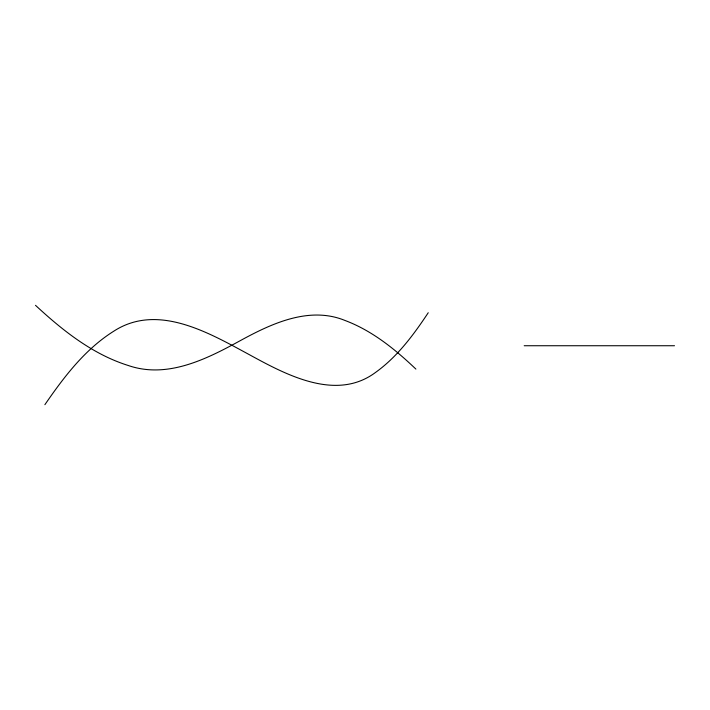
<?xml version="1.0" encoding="UTF-8"?>
<svg xmlns="http://www.w3.org/2000/svg" width="710" height="710" viewBox="0 0 710 710"><rect width="100%" height="100%" fill="white"/><g stroke="black" fill="none" stroke-linecap="round" stroke-linejoin="round"><path stroke-width="1.06" d="M428.236 312.737C413.557 334.88 397.343 356.81 375.528 372.439C336.141 401.762 286.13 374.791 249.148 354.565C209.264 333.025 157.744 302.673 113.795 331.18C84.925 349.276 63.936 377.01 44.881 404.682M524.184 345.734L674.5 345.734M35.5 305.318C62.542 330.407 92.477 354.246 128.155 365.464C167.489 379.096 206.938 358.896 240.832 340.347C271.983 323.343 309.471 305.957 344.953 320.45C372.129 330.638 395.097 349.276 415.891 369.085"/></g></svg>
